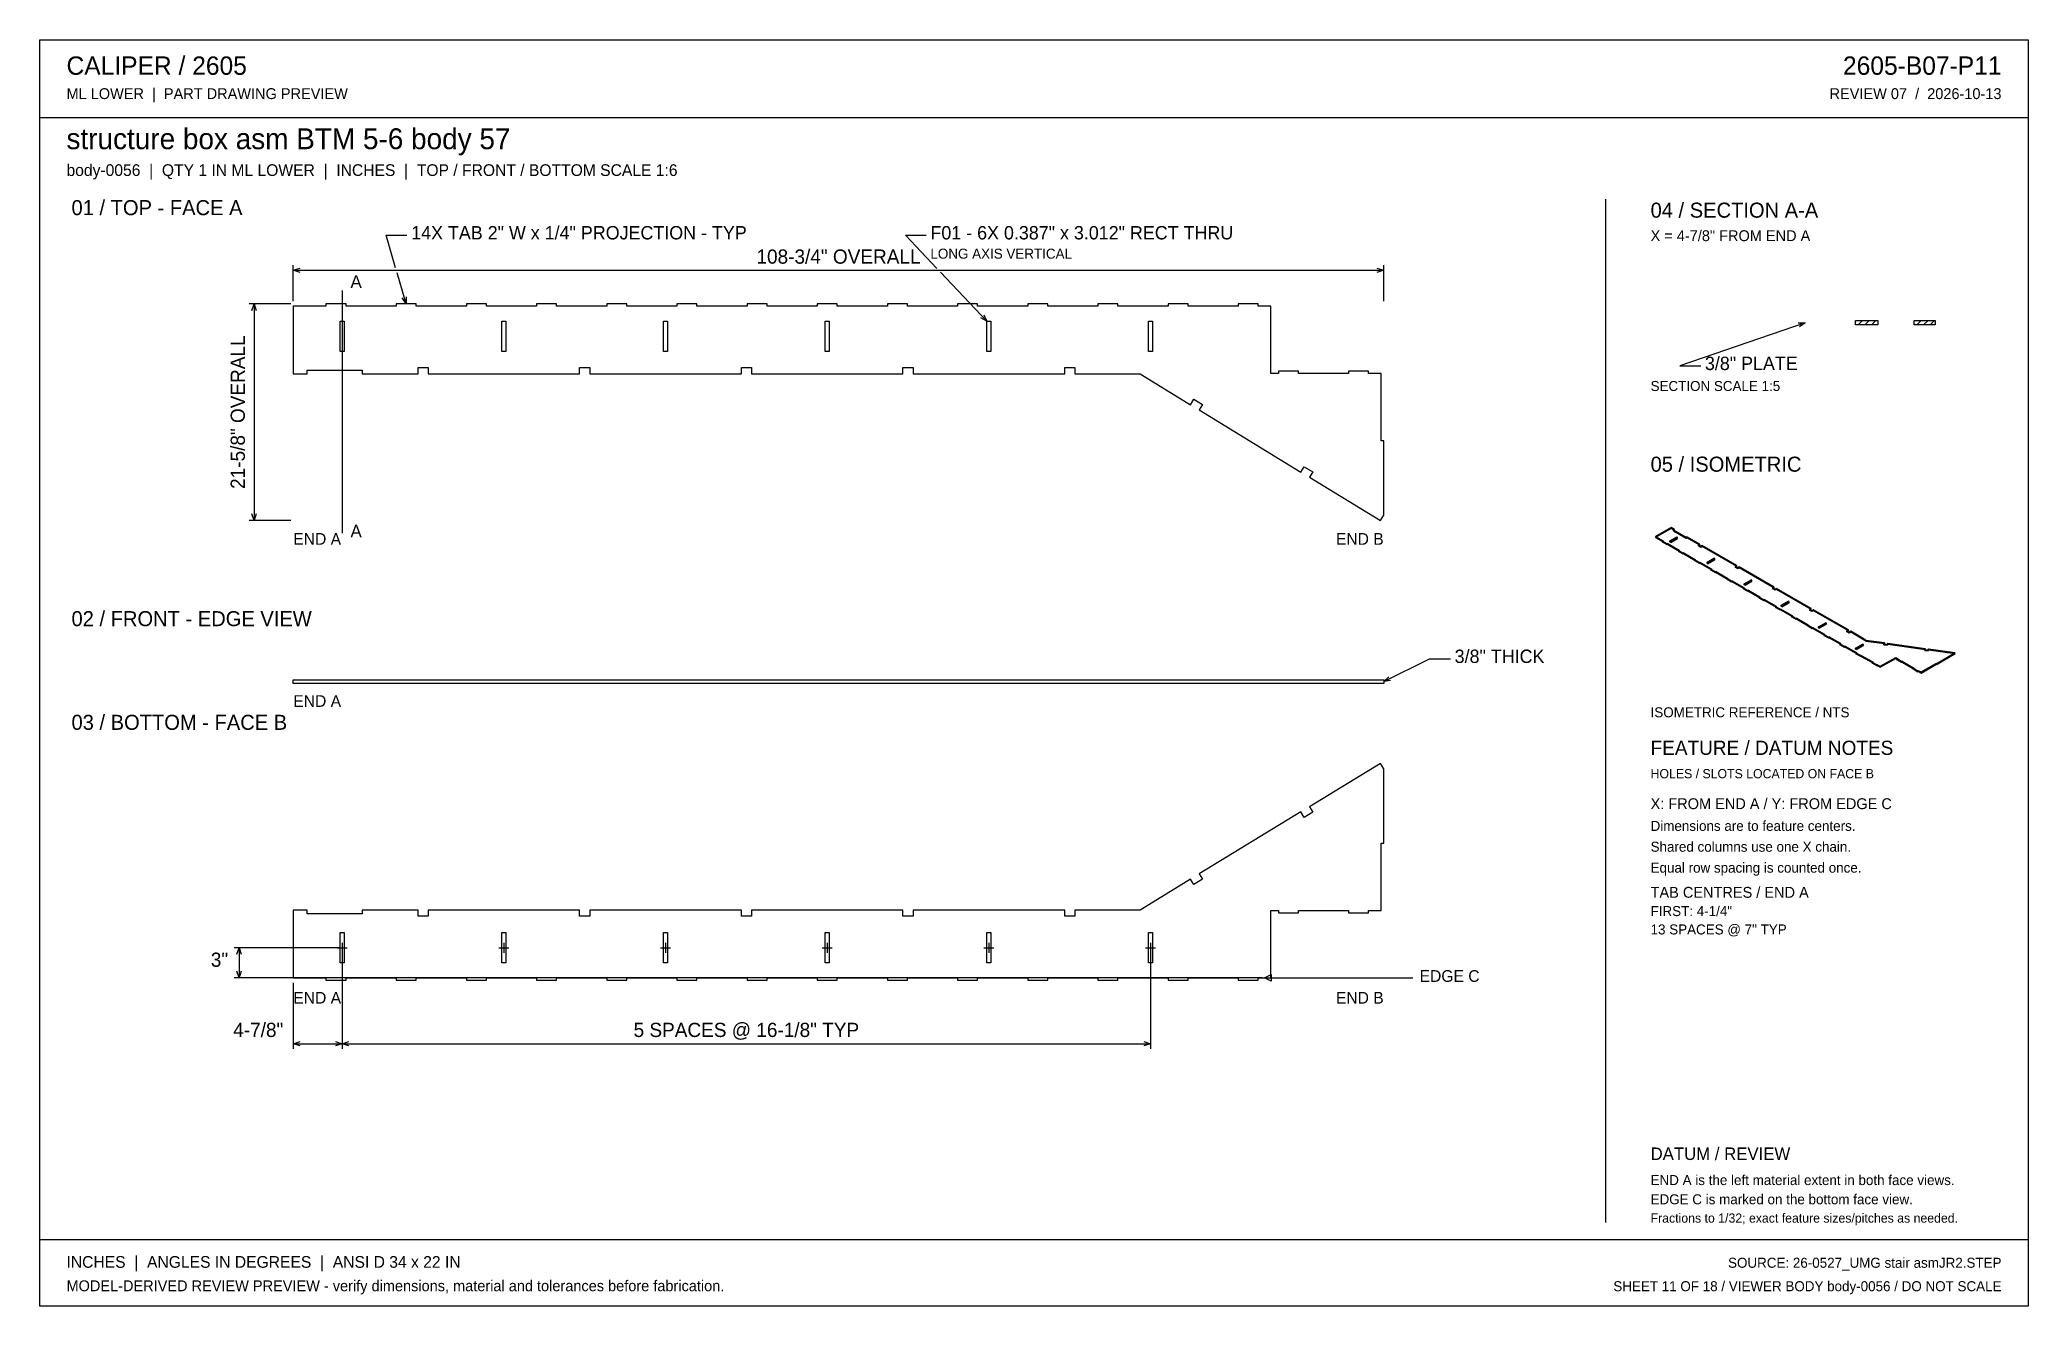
# Model space of a CAD drawing. Header units: inches. Extents: x 3 to 201, y 3 to 129.
import ezdxf
from ezdxf.enums import TextEntityAlignment as Align

# ---------------------------------------------------------------- set-up
doc = ezdxf.new("R2010")
doc.units = ezdxf.units.IN
doc.header["$MEASUREMENT"] = 0

msp = doc.modelspace()

# ---------------------------------------------------------------- linework, layer by layer
at = {"layer": 'ANNOTATION'}
for p, q in [((38.33, 106.41), (37.38, 109.67)), ((37.38, 109.67), (39.46, 109.67)), ((92.32, 106.35), (89.17, 109.67)), ((89.17, 109.67), (91.25, 109.67)), ((28.12, 103.08), (28.12, 106.67)), ((28.12, 106.17), (28.79, 106.38)), ((28.12, 106.17), (136.88, 106.17)), ((28.79, 105.96), (28.12, 106.17)), ((39.38, 102.83), (38.47, 105.93)), ((97.31, 101.09), (92.66, 105.99)), ((136.21, 106.38), (136.88, 106.17)), ((136.88, 106.17), (136.21, 105.96)), ((136.88, 103.08), (136.88, 106.67)), ((33, 104.17), (33, 79.96)), ((39.38, 102.83), (38.99, 103.41)), ((39.39, 103.53), (39.38, 102.83)), ((27.87, 102.83), (23.71, 102.83)), ((24, 102.17), (24.21, 102.83)), ((24.21, 102.83), (24.21, 81.21)), ((24.21, 102.83), (24.42, 102.17)), ((97.31, 101.09), (96.7, 101.43)), ((97, 101.72), (97.31, 101.09)), ((178.92, 100.94), (166.42, 96.63)), ((178.22, 100.92), (178.92, 100.94)), ((178.92, 100.94), (178.35, 100.53)), ((166.42, 96.63), (168.5, 96.63)), ((24.21, 81.21), (24, 81.88)), ((24.42, 81.88), (24.21, 81.21)), ((27.87, 81.21), (23.71, 81.21)), ((136.88, 65.15), (141.46, 67.42)), ((136.88, 65.15), (137.38, 65.63)), ((141.46, 67.42), (143.54, 67.42)), ((137.56, 65.26), (136.88, 65.15)), ((32.75, 38.6), (22.21, 38.6)), ((22.5, 37.94), (22.71, 38.6)), ((22.71, 38.6), (22.71, 35.6)), ((22.71, 38.6), (22.92, 37.94)), ((32.5, 38.6), (33.5, 38.6)), ((33, 39.1), (33, 38.1)), ((33, 38.35), (33, 28.52)), ((33, 38.35), (33, 28.52)), ((48.63, 38.6), (49.63, 38.6)), ((49.13, 39.1), (49.13, 38.1)), ((64.75, 38.6), (65.75, 38.6)), ((65.25, 39.1), (65.25, 38.1)), ((80.88, 38.6), (81.88, 38.6)), ((81.38, 39.1), (81.38, 38.1)), ((97, 38.6), (98, 38.6)), ((97.5, 39.1), (97.5, 38.1)), ((113.13, 38.6), (114.13, 38.6)), ((113.62, 38.35), (113.62, 28.52)), ((113.62, 39.1), (113.62, 38.1)), ((22.71, 35.6), (22.5, 36.27)), ((22.92, 36.27), (22.71, 35.6)), ((125, 35.6), (125.67, 35.94)), ((125.67, 35.94), (125.67, 35.27)), ((124.75, 35.6), (22.21, 35.6)), ((28.12, 35.1), (28.12, 28.52)), ((125, 35.6), (139.79, 35.6)), ((125.67, 35.27), (125, 35.6)), ((28.12, 29.02), (28.79, 29.23)), ((28.12, 29.02), (33, 29.02)), ((28.79, 28.81), (28.12, 29.02)), ((32.33, 29.23), (33, 29.02)), ((33, 29.02), (32.33, 28.81)), ((33, 29.02), (33.67, 29.23)), ((33, 29.02), (113.62, 29.02)), ((33.67, 28.81), (33, 29.02)), ((112.96, 29.23), (113.62, 29.02)), ((113.62, 29.02), (112.96, 28.81))]:
    msp.add_line(p, q, dxfattribs=at)
at = {"layer": 'OUTLINE'}
for p, q in [((2.83, 129.17), (201.17, 129.17)), ((2.83, 2.83), (2.83, 129.17)), ((201.17, 129.17), (201.17, 2.83)), ((2.83, 121.42), (201.17, 121.42)), ((159, 113.25), (159, 11.17)), ((31.38, 102.58), (28.12, 102.58)), ((28.12, 102.58), (28.12, 95.83)), ((33.38, 102.83), (31.38, 102.83)), ((31.38, 102.83), (31.38, 102.58)), ((33.38, 102.58), (33.38, 102.83)), ((38.37, 102.58), (33.38, 102.58)), ((40.38, 102.83), (38.37, 102.83)), ((38.37, 102.83), (38.37, 102.58)), ((40.38, 102.58), (40.38, 102.83)), ((45.38, 102.58), (40.38, 102.58)), ((47.38, 102.83), (45.38, 102.83)), ((45.38, 102.83), (45.38, 102.58)), ((47.38, 102.58), (47.38, 102.83)), ((52.37, 102.58), (47.38, 102.58)), ((54.38, 102.83), (52.37, 102.83)), ((52.37, 102.83), (52.37, 102.58)), ((54.38, 102.58), (54.38, 102.83)), ((59.38, 102.58), (54.38, 102.58)), ((61.38, 102.83), (59.38, 102.83)), ((59.38, 102.83), (59.38, 102.58)), ((61.38, 102.58), (61.38, 102.83)), ((66.37, 102.58), (61.38, 102.58)), ((68.38, 102.83), (66.37, 102.83)), ((66.37, 102.83), (66.37, 102.58)), ((68.38, 102.58), (68.38, 102.83)), ((73.38, 102.58), (68.38, 102.58)), ((75.38, 102.83), (73.38, 102.83)), ((73.38, 102.83), (73.38, 102.58)), ((75.38, 102.58), (75.38, 102.83)), ((80.38, 102.58), (75.38, 102.58)), ((82.37, 102.83), (80.38, 102.83)), ((80.38, 102.83), (80.38, 102.58)), ((82.37, 102.58), (82.37, 102.83)), ((87.38, 102.58), (82.37, 102.58)), ((89.37, 102.83), (87.38, 102.83)), ((87.38, 102.83), (87.38, 102.58)), ((89.37, 102.58), (89.37, 102.83)), ((94.38, 102.58), (89.37, 102.58)), ((96.37, 102.83), (94.38, 102.83)), ((94.38, 102.83), (94.38, 102.58)), ((96.37, 102.58), (96.37, 102.83)), ((101.38, 102.58), (96.37, 102.58)), ((103.38, 102.83), (101.38, 102.83)), ((101.38, 102.83), (101.38, 102.58)), ((103.38, 102.58), (103.38, 102.83)), ((108.37, 102.58), (103.38, 102.58)), ((108.37, 102.83), (108.37, 102.58)), ((110.37, 102.83), (108.37, 102.83)), ((110.37, 102.58), (110.37, 102.83)), ((115.38, 102.58), (110.37, 102.58)), ((117.38, 102.83), (115.38, 102.83)), ((115.38, 102.83), (115.38, 102.58)), ((117.38, 102.58), (117.38, 102.83)), ((122.37, 102.58), (117.38, 102.58)), ((124.37, 102.83), (122.37, 102.83)), ((122.37, 102.83), (122.37, 102.58)), ((124.37, 102.58), (124.37, 102.83)), ((125.62, 102.58), (124.37, 102.58)), ((125.62, 95.87), (125.62, 102.58)), ((183.94, 101.17), (186.18, 101.17)), ((183.94, 100.72), (183.94, 101.17)), ((184.19, 100.72), (184.64, 101.17)), ((184.86, 100.72), (185.31, 101.17)), ((185.52, 100.72), (185.97, 101.17)), ((186.18, 101.17), (186.18, 100.72)), ((189.8, 101.17), (191.89, 101.17)), ((189.8, 100.72), (189.8, 101.17)), ((190.05, 100.72), (190.5, 101.17)), ((190.72, 100.72), (191.17, 101.17)), ((191.38, 100.72), (191.83, 101.17)), ((191.89, 101.17), (191.89, 100.72)), ((32.81, 101.09), (33.19, 101.09)), ((32.81, 98.08), (32.81, 101.09)), ((33.19, 101.09), (33.19, 98.08)), ((48.93, 101.09), (49.32, 101.09)), ((48.93, 98.08), (48.93, 101.09)), ((49.32, 101.09), (49.32, 98.08)), ((65.06, 101.09), (65.44, 101.09)), ((65.06, 98.08), (65.06, 101.09)), ((65.44, 101.09), (65.44, 98.08)), ((81.18, 101.09), (81.57, 101.09)), ((81.18, 98.08), (81.18, 101.09)), ((81.57, 101.09), (81.57, 98.08)), ((97.31, 98.08), (97.31, 101.09)), ((97.31, 101.09), (97.69, 101.09)), ((97.69, 101.09), (97.69, 98.08)), ((113.43, 98.08), (113.43, 101.09)), ((113.43, 101.09), (113.82, 101.09)), ((113.82, 101.09), (113.82, 98.08)), ((186.18, 100.72), (183.94, 100.72)), ((191.89, 100.72), (189.8, 100.72)), ((33.19, 98.08), (32.81, 98.08)), ((49.32, 98.08), (48.93, 98.08)), ((65.44, 98.08), (65.06, 98.08)), ((81.57, 98.08), (81.18, 98.08)), ((97.69, 98.08), (97.31, 98.08)), ((113.82, 98.08), (113.43, 98.08)), ((28.12, 95.83), (29.5, 95.83)), ((29.5, 95.83), (29.5, 96.21)), ((29.5, 96.21), (35, 96.21)), ((35, 96.21), (35, 95.83)), ((35, 95.83), (40.56, 95.83)), ((40.56, 95.83), (40.56, 96.46)), ((40.56, 96.46), (41.57, 96.46)), ((41.57, 96.46), (41.57, 95.83)), ((41.57, 95.83), (56.68, 95.83)), ((56.68, 95.83), (56.68, 96.46)), ((56.68, 96.46), (57.69, 96.46)), ((57.69, 96.46), (57.69, 95.83)), ((57.69, 95.83), (72.81, 95.83)), ((72.81, 95.83), (72.81, 96.46)), ((72.81, 96.46), (73.82, 96.46)), ((73.82, 96.46), (73.82, 95.83)), ((73.82, 95.83), (88.93, 95.83)), ((88.93, 95.83), (88.93, 96.46)), ((88.93, 96.46), (89.94, 96.46)), ((89.94, 96.46), (89.94, 95.83)), ((89.94, 95.83), (105.06, 95.83)), ((105.06, 95.83), (105.06, 96.46)), ((105.06, 96.46), (106.07, 96.46)), ((106.07, 96.46), (106.07, 95.83)), ((106.07, 95.83), (112.59, 95.83)), ((112.59, 95.83), (117.62, 92.76)), ((126.38, 95.87), (125.62, 95.87)), ((128.38, 96.12), (126.38, 96.12)), ((126.38, 96.12), (126.38, 95.87)), ((128.38, 95.87), (128.38, 96.12)), ((133.38, 95.87), (128.38, 95.87)), ((135.38, 96.12), (133.38, 96.12)), ((133.38, 96.12), (133.38, 95.87)), ((135.38, 95.87), (135.38, 96.12)), ((136.62, 95.87), (135.38, 95.87)), ((136.62, 89.15), (136.62, 95.87)), ((117.62, 92.76), (117.94, 93.3)), ((117.94, 93.3), (118.81, 92.77)), ((118.81, 92.77), (118.48, 92.24)), ((118.48, 92.24), (128.62, 86.05)), ((136.88, 89.15), (136.62, 89.15)), ((136.88, 81.74), (136.88, 89.15)), ((128.62, 86.05), (128.94, 86.58)), ((128.94, 86.58), (129.81, 86.06)), ((129.81, 86.06), (129.48, 85.52)), ((129.48, 85.52), (136.55, 81.21)), ((136.55, 81.21), (136.88, 81.74)), ((165.55, 80.5), (164, 79.61)), ((165.55, 80.4), (164, 79.51)), ((164, 79.61), (164, 79.51)), ((164, 79.61), (164.75, 79.17)), ((164, 79.51), (164.75, 79.07)), ((165.42, 79.18), (166.11, 79.58)), ((165.42, 79.08), (166.11, 79.48)), ((165.51, 79.13), (166.2, 79.53)), ((165.51, 79.03), (166.2, 79.43)), ((165.55, 80.4), (165.55, 80.5)), ((165.87, 80.32), (165.55, 80.5)), ((165.87, 80.22), (165.55, 80.4)), ((165.78, 80.27), (165.87, 80.32)), ((165.78, 80.27), (167.05, 79.54)), ((165.78, 80.17), (165.78, 80.27)), ((165.78, 80.17), (165.87, 80.22)), ((165.78, 80.17), (167.05, 79.44)), ((165.87, 80.22), (165.87, 80.32)), ((166.11, 79.48), (166.11, 79.58)), ((166.2, 79.53), (166.11, 79.58)), ((166.2, 79.43), (166.11, 79.48)), ((166.2, 79.43), (166.2, 79.53)), ((167.05, 79.54), (167.13, 79.59)), ((167.05, 79.44), (167.05, 79.54)), ((167.05, 79.44), (167.13, 79.49)), ((167.13, 79.49), (167.13, 79.59)), ((168.41, 78.85), (167.13, 79.59)), ((168.41, 78.75), (167.13, 79.49)), ((164.69, 79.14), (164.75, 79.17)), ((165.15, 78.88), (164.69, 79.14)), ((164.69, 79.14), (164.69, 79.04)), ((164.69, 79.04), (164.75, 79.07)), ((165.15, 78.78), (164.69, 79.04)), ((164.75, 79.17), (164.75, 79.07)), ((165.21, 78.91), (165.15, 78.88)), ((165.15, 78.88), (165.15, 78.78)), ((165.21, 78.81), (165.15, 78.78)), ((165.21, 78.91), (166.36, 78.25)), ((165.21, 78.91), (165.21, 78.81)), ((165.21, 78.81), (166.36, 78.15)), ((165.42, 79.08), (165.42, 79.18)), ((165.51, 79.13), (165.42, 79.18)), ((165.51, 79.03), (165.42, 79.08)), ((165.51, 79.03), (165.51, 79.13)), ((166.3, 78.21), (166.36, 78.25)), ((166.76, 77.95), (166.3, 78.21)), ((166.3, 78.21), (166.3, 78.11)), ((166.3, 78.11), (166.36, 78.15)), ((166.76, 77.85), (166.3, 78.11)), ((166.36, 78.25), (166.36, 78.15)), ((166.82, 77.98), (166.76, 77.95)), ((166.76, 77.95), (166.76, 77.85)), ((166.82, 77.88), (166.76, 77.85)), ((166.82, 77.98), (166.82, 77.88)), ((166.82, 77.98), (167.96, 77.32)), ((166.82, 77.88), (167.96, 77.22)), ((168.27, 78.77), (168.41, 78.85)), ((168.27, 78.67), (168.27, 78.77)), ((168.5, 78.63), (168.27, 78.77)), ((168.27, 78.67), (168.41, 78.75)), ((168.5, 78.53), (168.27, 78.67)), ((168.41, 78.75), (168.41, 78.85)), ((168.64, 78.72), (168.5, 78.63)), ((168.5, 78.53), (168.5, 78.63)), ((168.64, 78.62), (168.5, 78.53)), ((172.11, 76.71), (168.64, 78.72)), ((168.64, 78.62), (168.64, 78.72)), ((172.11, 76.61), (168.64, 78.62)), ((169.13, 77.04), (169.82, 77.44)), ((169.21, 76.99), (169.91, 77.39)), ((169.91, 77.39), (169.82, 77.44)), ((169.82, 77.34), (169.82, 77.44)), ((169.91, 77.29), (169.91, 77.39)), ((167.91, 77.28), (167.96, 77.32)), ((168.37, 77.02), (167.91, 77.28)), ((167.91, 77.28), (167.91, 77.18)), ((167.91, 77.18), (167.96, 77.22)), ((168.37, 76.92), (167.91, 77.18)), ((167.96, 77.32), (167.96, 77.22)), ((168.42, 77.05), (168.37, 77.02)), ((168.37, 77.02), (168.37, 76.92)), ((168.42, 76.95), (168.37, 76.92)), ((168.42, 77.05), (168.42, 76.95)), ((168.42, 77.05), (169.57, 76.39)), ((168.42, 76.95), (169.57, 76.29)), ((169.13, 76.94), (169.82, 77.34)), ((169.13, 76.94), (169.13, 77.04)), ((169.21, 76.99), (169.13, 77.04)), ((169.21, 76.89), (169.13, 76.94)), ((169.21, 76.89), (169.91, 77.29)), ((169.21, 76.89), (169.21, 76.99)), ((169.52, 76.35), (169.57, 76.39)), ((169.98, 76.09), (169.52, 76.35)), ((169.52, 76.35), (169.52, 76.25)), ((169.52, 76.25), (169.57, 76.29)), ((169.98, 75.99), (169.52, 76.25)), ((169.57, 76.39), (169.57, 76.29)), ((169.91, 77.29), (169.82, 77.34)), ((170.03, 76.12), (169.98, 76.09)), ((169.98, 76.09), (169.98, 75.99)), ((170.03, 76.02), (169.98, 75.99)), ((170.03, 76.12), (170.03, 76.02)), ((170.03, 76.12), (171.18, 75.46)), ((170.03, 76.02), (171.18, 75.36)), ((171.13, 75.43), (171.18, 75.46)), ((171.58, 75.16), (171.13, 75.43)), ((171.13, 75.43), (171.13, 75.33)), ((171.18, 75.46), (171.18, 75.36)), ((171.97, 76.63), (172.11, 76.71)), ((172.2, 76.49), (171.97, 76.63)), ((171.97, 76.53), (171.97, 76.63)), ((171.97, 76.53), (172.11, 76.61)), ((172.2, 76.39), (171.97, 76.53)), ((172.11, 76.61), (172.11, 76.71)), ((172.35, 76.58), (172.2, 76.49)), ((172.2, 76.39), (172.2, 76.49)), ((172.35, 76.48), (172.2, 76.39)), ((172.35, 76.48), (172.35, 76.58)), ((175.82, 74.57), (172.35, 76.58)), ((175.82, 74.47), (172.35, 76.48)), ((171.13, 75.33), (171.18, 75.36)), ((171.58, 75.06), (171.13, 75.33)), ((171.64, 75.19), (171.58, 75.16)), ((171.58, 75.16), (171.58, 75.06)), ((171.64, 75.09), (171.58, 75.06)), ((171.64, 75.19), (171.64, 75.09)), ((171.64, 75.19), (172.79, 74.53)), ((171.64, 75.09), (172.79, 74.43)), ((172.73, 74.5), (172.79, 74.53)), ((173.19, 74.23), (172.73, 74.5)), ((172.73, 74.5), (172.73, 74.4)), ((172.73, 74.4), (172.79, 74.43)), ((173.19, 74.13), (172.73, 74.4)), ((172.79, 74.53), (172.79, 74.43)), ((172.83, 74.9), (173.52, 75.3)), ((172.83, 74.8), (173.52, 75.2)), ((172.83, 74.8), (172.83, 74.9)), ((172.92, 74.85), (172.83, 74.9)), ((172.92, 74.75), (172.83, 74.8)), ((172.92, 74.85), (173.61, 75.25)), ((172.92, 74.75), (173.61, 75.15)), ((172.92, 74.75), (172.92, 74.85)), ((173.25, 74.26), (173.19, 74.23)), ((173.19, 74.23), (173.19, 74.13)), ((173.25, 74.16), (173.19, 74.13)), ((173.25, 74.26), (173.25, 74.16)), ((173.25, 74.26), (174.4, 73.6)), ((173.25, 74.16), (174.4, 73.5)), ((173.52, 75.2), (173.52, 75.3)), ((173.61, 75.25), (173.52, 75.3)), ((173.61, 75.15), (173.52, 75.2)), ((173.61, 75.15), (173.61, 75.25)), ((174.34, 73.57), (174.4, 73.6)), ((174.8, 73.3), (174.34, 73.57)), ((174.34, 73.57), (174.34, 73.47)), ((174.34, 73.47), (174.4, 73.5)), ((174.8, 73.2), (174.34, 73.47)), ((174.4, 73.6), (174.4, 73.5)), ((175.68, 74.49), (175.82, 74.57)), ((175.91, 74.35), (175.68, 74.49)), ((175.68, 74.39), (175.68, 74.49)), ((175.68, 74.39), (175.82, 74.47)), ((175.91, 74.26), (175.68, 74.39)), ((175.82, 74.47), (175.82, 74.57)), ((176.05, 74.44), (175.91, 74.35)), ((175.91, 74.26), (175.91, 74.35)), ((176.05, 74.34), (175.91, 74.26)), ((176.05, 74.34), (176.05, 74.44)), ((179.53, 72.43), (176.05, 74.44)), ((179.53, 72.33), (176.05, 74.34)), ((174.86, 73.34), (174.8, 73.3)), ((174.8, 73.3), (174.8, 73.2)), ((174.86, 73.24), (174.8, 73.2)), ((174.86, 73.34), (176.01, 72.67)), ((174.86, 73.34), (174.86, 73.24)), ((174.86, 73.24), (176.01, 72.57)), ((175.95, 72.64), (176.01, 72.67)), ((176.41, 72.37), (175.95, 72.64)), ((175.95, 72.64), (175.95, 72.54)), ((175.95, 72.54), (176.01, 72.57)), ((176.41, 72.27), (175.95, 72.54)), ((176.01, 72.67), (176.01, 72.57)), ((176.47, 72.41), (176.41, 72.37)), ((176.41, 72.37), (176.41, 72.27)), ((176.47, 72.31), (176.41, 72.27)), ((176.47, 72.41), (177.62, 71.74)), ((176.47, 72.41), (176.47, 72.31)), ((176.47, 72.31), (177.62, 71.64)), ((176.54, 72.76), (177.23, 73.16)), ((176.54, 72.66), (177.23, 73.06)), ((176.63, 72.71), (176.54, 72.76)), ((176.54, 72.66), (176.54, 72.76)), ((176.63, 72.61), (176.54, 72.66)), ((176.63, 72.71), (177.32, 73.11)), ((176.63, 72.61), (177.32, 73.01)), ((176.63, 72.61), (176.63, 72.71)), ((177.32, 73.11), (177.23, 73.16)), ((177.23, 73.06), (177.23, 73.16)), ((177.32, 73.01), (177.23, 73.06)), ((177.32, 73.01), (177.32, 73.11)), ((177.56, 71.71), (177.62, 71.74)), ((178.02, 71.44), (177.56, 71.71)), ((177.56, 71.71), (177.56, 71.61)), ((177.56, 71.61), (177.62, 71.64)), ((178.02, 71.34), (177.56, 71.61)), ((177.62, 71.74), (177.62, 71.64)), ((178.08, 71.48), (178.02, 71.44)), ((178.02, 71.44), (178.02, 71.34)), ((178.08, 71.48), (178.08, 71.38)), ((178.08, 71.48), (179.23, 70.81)), ((179.38, 72.35), (179.53, 72.43)), ((179.38, 72.25), (179.38, 72.35)), ((179.62, 72.21), (179.38, 72.35)), ((179.38, 72.25), (179.53, 72.33)), ((179.62, 72.12), (179.38, 72.25)), ((179.53, 72.33), (179.53, 72.43)), ((179.76, 72.3), (179.62, 72.21)), ((179.62, 72.12), (179.62, 72.21)), ((179.76, 72.2), (179.62, 72.12)), ((183.23, 70.29), (179.76, 72.3)), ((179.76, 72.2), (179.76, 72.3)), ((183.23, 70.19), (179.76, 72.2)), ((178.08, 71.38), (178.02, 71.34)), ((178.08, 71.38), (179.23, 70.71)), ((179.17, 70.78), (179.23, 70.81)), ((179.17, 70.78), (179.17, 70.68)), ((179.63, 70.52), (179.17, 70.78)), ((179.17, 70.68), (179.23, 70.71)), ((179.63, 70.42), (179.17, 70.68)), ((179.23, 70.81), (179.23, 70.71)), ((179.69, 70.55), (179.63, 70.52)), ((179.63, 70.52), (179.63, 70.42)), ((179.69, 70.45), (179.63, 70.42)), ((179.69, 70.55), (180.84, 69.89)), ((179.69, 70.55), (179.69, 70.45)), ((179.69, 70.45), (180.84, 69.79)), ((180.24, 70.62), (180.94, 71.02)), ((180.24, 70.52), (180.94, 70.92)), ((180.24, 70.52), (180.24, 70.62)), ((180.33, 70.57), (180.24, 70.62)), ((180.33, 70.47), (180.24, 70.52)), ((180.33, 70.57), (181.03, 70.97)), ((180.33, 70.47), (181.03, 70.87)), ((180.33, 70.47), (180.33, 70.57)), ((180.78, 69.85), (180.84, 69.89)), ((181.24, 69.59), (180.78, 69.85)), ((180.78, 69.85), (180.78, 69.75)), ((180.78, 69.75), (180.84, 69.79)), ((181.24, 69.49), (180.78, 69.75)), ((180.84, 69.89), (180.84, 69.79)), ((180.94, 70.92), (180.94, 71.02)), ((181.03, 70.97), (180.94, 71.02)), ((181.03, 70.87), (180.94, 70.92)), ((181.03, 70.87), (181.03, 70.97)), ((181.3, 69.62), (181.24, 69.59)), ((181.24, 69.59), (181.24, 69.49)), ((181.3, 69.52), (181.24, 69.49)), ((181.3, 69.62), (181.3, 69.52)), ((181.3, 69.62), (182.44, 68.96)), ((181.3, 69.52), (182.44, 68.86)), ((183.09, 70.21), (183.23, 70.29)), ((183.32, 70.07), (183.09, 70.21)), ((183.09, 70.11), (183.09, 70.21)), ((183.09, 70.11), (183.23, 70.19)), ((183.32, 69.98), (183.09, 70.11)), ((183.23, 70.19), (183.23, 70.29)), ((183.47, 70.16), (183.32, 70.07)), ((183.32, 69.98), (183.32, 70.07)), ((183.47, 70.06), (183.32, 69.98)), ((184.97, 69.29), (183.47, 70.16)), ((183.47, 70.06), (183.47, 70.16)), ((184.97, 69.19), (183.47, 70.06)), ((182.39, 68.92), (182.44, 68.96)), ((182.85, 68.66), (182.39, 68.92)), ((182.39, 68.92), (182.39, 68.82)), ((182.39, 68.82), (182.44, 68.86)), ((182.85, 68.56), (182.39, 68.82)), ((182.44, 68.96), (182.44, 68.86)), ((182.9, 68.69), (182.85, 68.66)), ((182.85, 68.66), (182.85, 68.56)), ((182.9, 68.59), (182.85, 68.56)), ((182.9, 68.69), (184.05, 68.03)), ((182.9, 68.69), (182.9, 68.59)), ((182.9, 68.59), (184.05, 67.93)), ((183.95, 68.48), (184.64, 68.88)), ((183.95, 68.38), (184.64, 68.78)), ((184.04, 68.43), (183.95, 68.48)), ((183.95, 68.38), (183.95, 68.48)), ((184.04, 68.33), (183.95, 68.38)), ((184, 67.99), (184.05, 68.03)), ((184.46, 67.73), (184, 67.99)), ((184, 67.99), (184, 67.89)), ((184, 67.89), (184.05, 67.93)), ((184.46, 67.63), (184, 67.89)), ((184.04, 68.43), (184.73, 68.83)), ((184.04, 68.33), (184.73, 68.73)), ((184.04, 68.33), (184.04, 68.43)), ((184.05, 68.03), (184.05, 67.93)), ((184.51, 67.76), (184.46, 67.73)), ((184.46, 67.73), (184.46, 67.63)), ((184.51, 67.66), (184.46, 67.63)), ((184.51, 67.76), (185.66, 67.1)), ((184.51, 67.76), (184.51, 67.66)), ((184.51, 67.66), (185.66, 67)), ((184.73, 68.83), (184.64, 68.88)), ((184.64, 68.78), (184.64, 68.88)), ((184.73, 68.73), (184.64, 68.78)), ((184.73, 68.73), (184.73, 68.83)), ((184.97, 69.29), (186.83, 69.03)), ((184.97, 69.19), (184.97, 69.29)), ((184.97, 69.19), (186.83, 68.93)), ((186.41, 66.67), (187.95, 67.56)), ((186.41, 66.57), (187.95, 67.46)), ((186.83, 69.03), (186.78, 68.92)), ((186.83, 68.93), (186.78, 68.82)), ((186.78, 68.82), (186.78, 68.92)), ((186.78, 68.92), (187.1, 68.87)), ((186.78, 68.82), (187.1, 68.77)), ((186.83, 68.93), (186.83, 69.03)), ((187.15, 68.99), (187.1, 68.87)), ((187.15, 68.89), (187.1, 68.77)), ((187.1, 68.77), (187.1, 68.87)), ((187.15, 68.89), (187.15, 68.99)), ((187.15, 68.99), (190.9, 68.46)), ((187.15, 68.89), (190.9, 68.36)), ((187.95, 67.56), (188.13, 67.46)), ((187.95, 67.56), (187.95, 67.46)), ((187.95, 67.46), (188.13, 67.36)), ((188.07, 67.43), (188.13, 67.46)), ((188.13, 67.46), (188.13, 67.36)), ((190.9, 68.46), (190.85, 68.35)), ((190.9, 68.36), (190.85, 68.25)), ((190.85, 68.25), (190.85, 68.35)), ((190.85, 68.35), (191.17, 68.31)), ((190.85, 68.25), (191.17, 68.21)), ((190.9, 68.36), (190.9, 68.46)), ((191.22, 68.42), (191.17, 68.31)), ((191.22, 68.32), (191.17, 68.21)), ((191.17, 68.21), (191.17, 68.31)), ((191.22, 68.42), (193.83, 68.05)), ((191.22, 68.32), (191.22, 68.42)), ((191.22, 68.32), (193.83, 67.95)), ((193.79, 67.94), (192.08, 66.96)), ((193.79, 67.84), (192.08, 66.86)), ((193.83, 68.05), (193.79, 67.94)), ((193.83, 67.95), (193.79, 67.84)), ((193.79, 67.84), (193.79, 67.94)), ((193.83, 67.95), (193.83, 68.05)), ((185.61, 67.07), (185.66, 67.1)), ((186.06, 66.8), (185.61, 67.07)), ((185.61, 67.07), (185.61, 66.97)), ((185.61, 66.97), (185.66, 67)), ((186.06, 66.7), (185.61, 66.97)), ((185.66, 67.1), (185.66, 67)), ((186.12, 66.83), (186.06, 66.8)), ((186.06, 66.8), (186.06, 66.7)), ((186.12, 66.73), (186.06, 66.7)), ((186.12, 66.83), (186.41, 66.67)), ((186.12, 66.83), (186.12, 66.73)), ((186.12, 66.73), (186.41, 66.57)), ((186.41, 66.67), (186.41, 66.57)), ((188.07, 67.43), (188.07, 67.33)), ((188.53, 67.16), (188.07, 67.43)), ((188.07, 67.33), (188.13, 67.36)), ((188.53, 67.06), (188.07, 67.33)), ((188.59, 67.19), (188.53, 67.16)), ((188.53, 67.16), (188.53, 67.06)), ((188.59, 67.09), (188.53, 67.06)), ((188.59, 67.19), (189.73, 66.53)), ((188.59, 67.19), (188.59, 67.09)), ((188.59, 67.09), (189.73, 66.43)), ((189.68, 66.5), (189.73, 66.53)), ((189.68, 66.5), (190.14, 66.23)), ((189.68, 66.4), (189.68, 66.5)), ((189.68, 66.4), (189.73, 66.43)), ((189.68, 66.4), (190.14, 66.13)), ((189.73, 66.43), (189.73, 66.53)), ((190.14, 66.23), (190.19, 66.26)), ((190.14, 66.13), (190.14, 66.23)), ((190.14, 66.13), (190.19, 66.16)), ((190.19, 66.16), (190.19, 66.26)), ((190.19, 66.26), (190.48, 66.1)), ((190.19, 66.16), (190.48, 66)), ((190.48, 66.1), (192.02, 66.99)), ((190.48, 66), (192.02, 66.89)), ((190.48, 66), (190.48, 66.1)), ((192.02, 66.89), (192.02, 66.99)), ((192.02, 66.99), (192.08, 66.96)), ((192.02, 66.89), (192.08, 66.86)), ((192.08, 66.96), (192.08, 66.86)), ((28.12, 65.33), (136.88, 65.33)), ((28.12, 64.96), (28.12, 65.33)), ((136.88, 64.96), (28.12, 64.96)), ((136.88, 65.33), (136.88, 64.96)), ((136.55, 56.98), (129.48, 52.66)), ((136.88, 56.45), (136.55, 56.98)), ((136.88, 49.03), (136.88, 56.45)), ((128.62, 52.14), (118.48, 45.95)), ((128.94, 51.6), (128.62, 52.14)), ((129.81, 52.13), (128.94, 51.6)), ((129.48, 52.66), (129.81, 52.13)), ((136.62, 42.32), (136.62, 49.03)), ((136.62, 49.03), (136.88, 49.03)), ((118.48, 45.95), (118.81, 45.42)), ((117.62, 45.42), (112.59, 42.35)), ((117.94, 44.89), (117.62, 45.42)), ((118.81, 45.42), (117.94, 44.89)), ((29.5, 42.35), (28.12, 42.35)), ((28.12, 42.35), (28.12, 35.6)), ((29.5, 41.98), (29.5, 42.35)), ((35, 41.98), (29.5, 41.98)), ((40.56, 42.35), (35, 42.35)), ((35, 42.35), (35, 41.98)), ((40.56, 41.73), (40.56, 42.35)), ((41.57, 41.73), (40.56, 41.73)), ((56.68, 42.35), (41.57, 42.35)), ((41.57, 42.35), (41.57, 41.73)), ((56.68, 41.73), (56.68, 42.35)), ((57.69, 41.73), (56.68, 41.73)), ((72.81, 42.35), (57.69, 42.35)), ((57.69, 42.35), (57.69, 41.73)), ((72.81, 41.73), (72.81, 42.35)), ((73.82, 41.73), (72.81, 41.73)), ((88.93, 42.35), (73.82, 42.35)), ((73.82, 42.35), (73.82, 41.73)), ((88.93, 41.73), (88.93, 42.35)), ((89.94, 41.73), (88.93, 41.73)), ((105.06, 42.35), (89.94, 42.35)), ((89.94, 42.35), (89.94, 41.73)), ((105.06, 41.73), (105.06, 42.35)), ((106.07, 41.73), (105.06, 41.73)), ((112.59, 42.35), (106.07, 42.35)), ((106.07, 42.35), (106.07, 41.73)), ((125.62, 35.6), (125.62, 42.32)), ((125.62, 42.32), (126.38, 42.32)), ((126.38, 42.32), (126.38, 42.07)), ((126.38, 42.07), (128.38, 42.07)), ((128.38, 42.07), (128.38, 42.32)), ((128.38, 42.32), (133.38, 42.32)), ((133.38, 42.32), (133.38, 42.07)), ((133.38, 42.07), (135.38, 42.07)), ((135.38, 42.07), (135.38, 42.32)), ((135.38, 42.32), (136.62, 42.32)), ((32.81, 37.1), (32.81, 40.11)), ((32.81, 40.11), (33.19, 40.11)), ((33.19, 40.11), (33.19, 37.1)), ((48.93, 37.1), (48.93, 40.11)), ((48.93, 40.11), (49.32, 40.11)), ((49.32, 40.11), (49.32, 37.1)), ((65.06, 37.1), (65.06, 40.11)), ((65.06, 40.11), (65.44, 40.11)), ((65.44, 40.11), (65.44, 37.1)), ((81.18, 37.1), (81.18, 40.11)), ((81.18, 40.11), (81.57, 40.11)), ((81.57, 40.11), (81.57, 37.1)), ((97.31, 37.1), (97.31, 40.11)), ((97.31, 40.11), (97.69, 40.11)), ((97.69, 40.11), (97.69, 37.1)), ((113.43, 37.1), (113.43, 40.11)), ((113.43, 40.11), (113.82, 40.11)), ((113.82, 40.11), (113.82, 37.1)), ((33.19, 37.1), (32.81, 37.1)), ((49.32, 37.1), (48.93, 37.1)), ((65.44, 37.1), (65.06, 37.1)), ((81.57, 37.1), (81.18, 37.1)), ((97.69, 37.1), (97.31, 37.1)), ((113.82, 37.1), (113.43, 37.1)), ((28.12, 35.6), (31.38, 35.6)), ((31.38, 35.6), (31.38, 35.35)), ((31.38, 35.35), (33.38, 35.35)), ((33.38, 35.35), (33.38, 35.6)), ((33.38, 35.6), (38.37, 35.6)), ((38.37, 35.6), (38.37, 35.35)), ((38.37, 35.35), (40.38, 35.35)), ((40.38, 35.35), (40.38, 35.6)), ((40.38, 35.6), (45.38, 35.6)), ((45.38, 35.6), (45.38, 35.35)), ((45.38, 35.35), (47.38, 35.35)), ((47.38, 35.35), (47.38, 35.6)), ((47.38, 35.6), (52.37, 35.6)), ((52.37, 35.6), (52.37, 35.35)), ((52.37, 35.35), (54.38, 35.35)), ((54.38, 35.35), (54.38, 35.6)), ((54.38, 35.6), (59.38, 35.6)), ((59.38, 35.6), (59.38, 35.35)), ((59.38, 35.35), (61.38, 35.35)), ((61.38, 35.35), (61.38, 35.6)), ((61.38, 35.6), (66.37, 35.6)), ((66.37, 35.6), (66.37, 35.35)), ((66.37, 35.35), (68.38, 35.35)), ((68.38, 35.35), (68.38, 35.6)), ((68.38, 35.6), (73.38, 35.6)), ((73.38, 35.6), (73.38, 35.35)), ((73.38, 35.35), (75.38, 35.35)), ((75.38, 35.35), (75.38, 35.6)), ((75.38, 35.6), (80.38, 35.6)), ((80.38, 35.6), (80.38, 35.35)), ((80.38, 35.35), (82.37, 35.35)), ((82.37, 35.35), (82.37, 35.6)), ((82.37, 35.6), (87.38, 35.6)), ((87.38, 35.6), (87.38, 35.35)), ((87.38, 35.35), (89.37, 35.35)), ((89.37, 35.35), (89.37, 35.6)), ((89.37, 35.6), (94.38, 35.6)), ((94.38, 35.6), (94.38, 35.35)), ((94.38, 35.35), (96.37, 35.35)), ((96.37, 35.35), (96.37, 35.6)), ((96.37, 35.6), (101.38, 35.6)), ((101.38, 35.6), (101.38, 35.35)), ((101.38, 35.35), (103.38, 35.35)), ((103.38, 35.35), (103.38, 35.6)), ((103.38, 35.6), (108.37, 35.6)), ((108.37, 35.6), (108.37, 35.35)), ((108.37, 35.35), (110.37, 35.35)), ((110.37, 35.35), (110.37, 35.6)), ((110.37, 35.6), (115.38, 35.6)), ((115.38, 35.6), (115.38, 35.35)), ((115.38, 35.35), (117.38, 35.35)), ((117.38, 35.35), (117.38, 35.6)), ((117.38, 35.6), (122.37, 35.6)), ((122.37, 35.6), (122.37, 35.35)), ((122.37, 35.35), (124.37, 35.35)), ((124.37, 35.35), (124.37, 35.6)), ((124.37, 35.6), (125.62, 35.6)), ((2.83, 9.5), (201.17, 9.5)), ((201.17, 2.83), (2.83, 2.83))]:
    msp.add_line(p, q, dxfattribs=at)

# ---------------------------------------------------------------- texts
at = {"layer": 'ANNOTATION'}
for s, height, p in [('CALIPER / 2605', 1.8333, (5.5, 125.67)), ('ML LOWER  |  PART DRAWING PREVIEW', 1.0833, (5.5, 123.25)), ('structure box asm BTM 5-6 body 57', 2.0833, (5.5, 118.25)), ('body-0056  |  QTY 1 IN ML LOWER  |  INCHES  |  TOP / FRONT / BOTTOM SCALE 1:6', 1.1667, (5.5, 115.58)), ('01 / TOP - FACE A', 1.5, (6, 111.67)), ('04 / SECTION A-A', 1.5, (163.5, 111.42)), ('14X TAB 2" W x 1/4" PROJECTION - TYP', 1.3333, (39.88, 109.25)), ('F01 - 6X 0.387" x 3.012" RECT THRU', 1.3333, (91.67, 109.25)), ('X = 4-7/8" FROM END A', 1.0833, (163.5, 109.08)), ('LONG AXIS VERTICAL', 1, (91.67, 107.33)), ('A', 1.25, (33.83, 104.42)), ('3/8" PLATE', 1.333, (168.92, 96.22)), ('SECTION SCALE 1:5', 1, (163.5, 94.13)), ('05 / ISOMETRIC', 1.5, (163.5, 86.08)), ('END A', 1.167, (28.12, 78.79)), ('A', 1.25, (33.83, 79.54)), ('02 / FRONT - EDGE VIEW', 1.5, (6, 70.67)), ('3/8" THICK', 1.333, (143.96, 67)), ('END A', 1.167, (28.12, 62.62)), ('03 / BOTTOM - FACE B', 1.5, (6, 60.33)), ('ISOMETRIC REFERENCE / NTS', 1, (163.5, 61.58)), ('FEATURE / DATUM NOTES', 1.4167, (163.5, 57.83)), ('HOLES / SLOTS LOCATED ON FACE B', 0.9167, (163.5, 55.5)), ('X: FROM END A / Y: FROM EDGE C', 1.0833, (163.5, 52.42)), ('Dimensions are to feature centers.', 1, (163.5, 50.25)), ('Shared columns use one X chain.', 1, (163.5, 48.17)), ('Equal row spacing is counted once.', 1, (163.5, 46.08)), ('TAB CENTRES / END A', 1.0833, (163.5, 43.58)), ('FIRST: 4-1/4"', 1, (163.5, 41.75)), ('13 SPACES @ 7" TYP', 1, (163.5, 39.92)), ('EDGE C', 1.167, (140.46, 35.19)), ('END A', 1.167, (28.12, 33.02)), ('DATUM / REVIEW', 1.25, (163.5, 17.42)), ('END A is the left material extent in both face views.', 1, (163.5, 14.92)), ('EDGE C is marked on the bottom face view.', 1, (163.5, 13)), ('Fractions to 1/32; exact feature sizes/pitches as needed.', 0.9167, (163.5, 11.17)), ('INCHES  |  ANGLES IN DEGREES  |  ANSI D 34 x 22 IN', 1.1667, (5.5, 6.67)), ('MODEL-DERIVED REVIEW PREVIEW - verify dimensions, material and tolerances before fabrication.', 1.0833, (5.5, 4.33))]:
    msp.add_text(s, height=height, dxfattribs=at).set_placement(p)
for s, height, p in [('2605-B07-P11', 1.8333, (198.5, 125.67)), ('REVIEW 07  /  2026-10-13', 1.0833, (198.5, 123.25)), ('END B', 1.167, (136.88, 78.79)), ('3"', 1.417, (21.62, 36.69)), ('END B', 1.167, (136.88, 33.02)), ('4-7/8"', 1.417, (27.12, 29.69)), ('SOURCE: 26-0527_UMG stair asmJR2.STEP', 1, (198.5, 6.67)), ('SHEET 11 OF 18 / VIEWER BODY body-0056 / DO NOT SCALE', 1, (198.5, 4.33))]:
    msp.add_text(s, height=height, dxfattribs=at).set_placement(p, align=Align.RIGHT)
for s, p in [('108-3/4" OVERALL', (82.5, 106.83)), ('5 SPACES @ 16-1/8" TYP', (73.31, 29.69))]:
    msp.add_text(s, height=1.4167, dxfattribs=at).set_placement(p, align=Align.CENTER)
msp.add_text('21-5/8" OVERALL', height=1.4167, rotation=90, dxfattribs=at).set_placement((23.29, 92.02), align=Align.CENTER)

doc.saveas('drawing.dxf')
